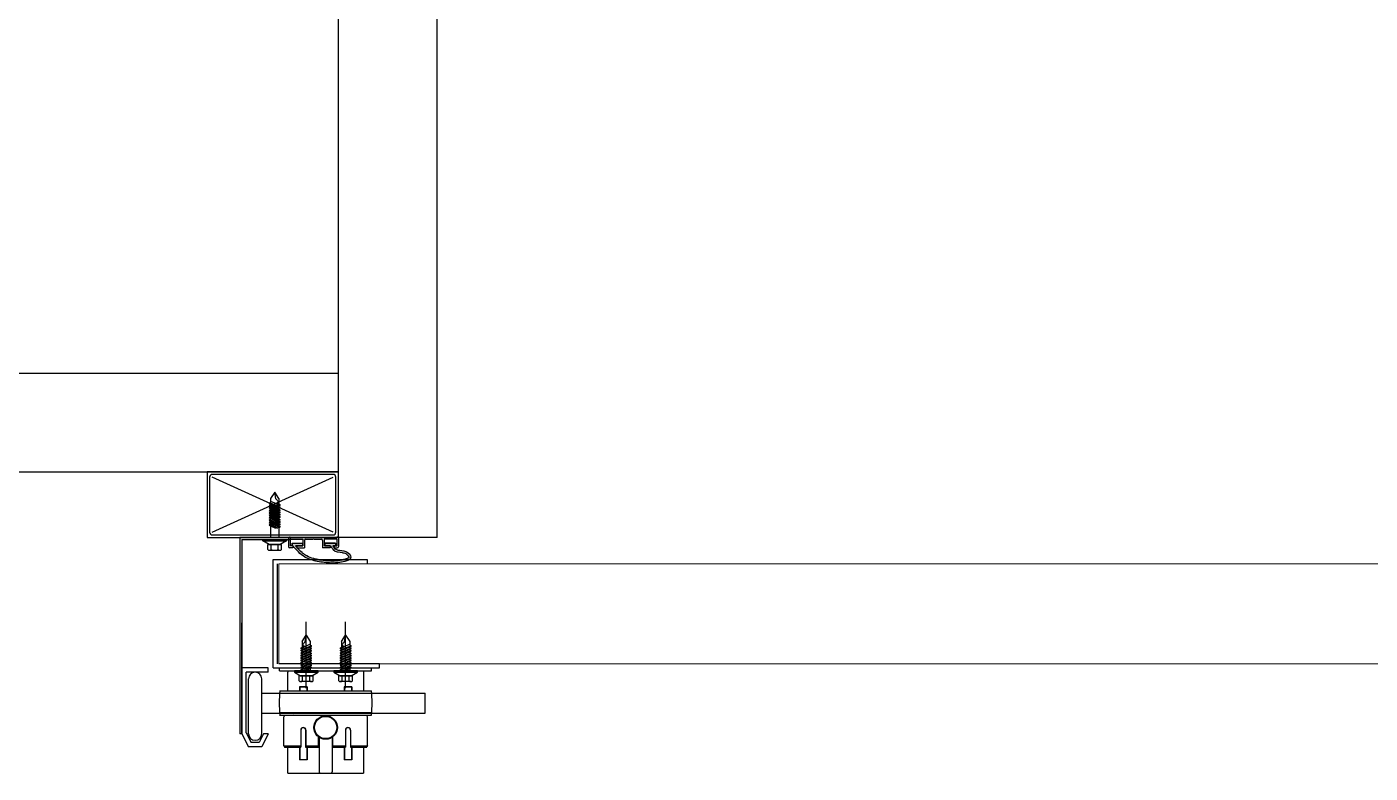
# Model space of a CAD drawing. Header units: millimetres. Extents: x -27104 to 125781, y -3376 to 46996.
# Drawn here: x 57072.99 to 57092.98, y 18517.12 to 18528.23 of the extents above; entities that cross this region are included whole.
import ezdxf

# ---------------------------------------------------------------- set-up
doc = ezdxf.new("R2010")
doc.units = ezdxf.units.MM
doc.header["$LTSCALE"] = 100
doc.header["$MEASUREMENT"] = 0
doc.layers.get('0').update_dxf_attribs({"linetype": 'CONTINUOUS'})
doc.layers.add('ELE9', color=9, linetype='CONTINUOUS')

# ---------------------------------------------------------------- blocks, each defined once
blk = doc.blocks.new('ggtyu')
at = {"layer": 'ELE9'}
h = blk.add_hatch(color=253, dxfattribs=at)
h.dxf.hatch_style = 1
edge = h.paths.add_edge_path()
edge.add_line((56888.123, 18684.306), (56888.084, 18684.306))
edge.add_spline(control_points=[(56888.084, 18684.306), (56888.09, 18684.295), (56888.096, 18684.285), (56888.103, 18684.276)], knot_values=[0, 0, 0, 0, 1.802776, 1.802776, 1.802776, 1.802776], degree=3, periodic=0)
edge.add_line((56888.103, 18684.276), (56888.109, 18684.272))
edge.add_line((56888.109, 18684.272), (56888.118, 18684.258))
edge.add_line((56888.118, 18684.258), (56888.135, 18684.251))
edge.add_line((56888.135, 18684.251), (56888.16, 18684.243))
edge.add_spline(control_points=[(56888.16, 18684.243), (56888.242, 18684.234), (56888.338, 18684.222), (56888.357, 18684.106), (56888.274, 18684.076), (56888.184, 18684.053), (56888.032, 18684.045), (56887.922, 18684.062), (56887.853, 18684.072)], knot_values=[0, 0, 0, 0, 10.510022, 12.30215, 15.888405, 21.408051, 27.790202, 38.523805, 38.523805, 38.523805, 38.523805], degree=3, periodic=0)
edge.add_spline(control_points=[(56887.853, 18684.072), (56887.853, 18684.072), (56887.79, 18684.085), (56887.642, 18684.131), (56887.544, 18684.243), (56887.489, 18684.306)], knot_values=[81.368069, 81.368069, 81.368069, 81.368069, 81.427954, 91.382666, 103.911951, 103.911951, 103.911951, 103.911951], degree=3, periodic=0)
edge.add_line((56887.489, 18684.306), (56887.477, 18684.306))
edge.add_line((56887.477, 18684.306), (56887.477, 18684.345))
edge.add_line((56887.477, 18684.345), (56887.634, 18684.345))
edge.add_line((56887.634, 18684.345), (56887.634, 18684.306))
edge.add_line((56887.634, 18684.306), (56887.528, 18684.306))
edge.add_spline(control_points=[(56887.528, 18684.306), (56887.535, 18684.298), (56887.541, 18684.291), (56887.548, 18684.284)], knot_values=[101.110526, 101.110526, 101.110526, 101.110526, 102.614786, 102.614786, 102.614786, 102.614786], degree=3, periodic=0)
edge.add_line((56887.548, 18684.284), (56887.548, 18684.276))
edge.add_line((56887.548, 18684.276), (56887.554, 18684.276))
edge.add_spline(control_points=[(56887.554, 18684.276), (56887.556, 18684.274), (56887.558, 18684.272), (56887.582, 18684.247), (56887.603, 18684.225), (56887.638, 18684.196), (56887.649, 18684.187), (56887.674, 18684.17), (56887.686, 18684.162), (56887.73, 18684.138), (56887.764, 18684.125), (56887.817, 18684.11), (56887.835, 18684.106), (56887.854, 18684.102), (56887.856, 18684.101), (56887.858, 18684.101)], knot_values=[81.408921, 81.408921, 81.408921, 81.408921, 81.846453, 81.846453, 86.724969, 86.724969, 89.164228, 89.164228, 91.603486, 91.603486, 97.394899, 97.394899, 100.290605, 100.290605, 100.605478, 100.605478, 100.605478, 100.605478], degree=3, periodic=0)
edge.add_spline(control_points=[(56887.858, 18684.101), (56887.874, 18684.098), (56887.889, 18684.095), (56887.928, 18684.089), (56887.95, 18684.087), (56887.985, 18684.084), (56887.997, 18684.083), (56888.01, 18684.082)], knot_values=[72.981686, 72.981686, 72.981686, 72.981686, 75.56252, 75.56252, 79.405214, 79.405214, 81.408921, 81.408921, 81.408921, 81.408921], degree=3, periodic=0)
edge.add_spline(control_points=[(56888.01, 18684.082), (56888.026, 18684.081), (56888.042, 18684.08), (56888.059, 18684.079), (56888.061, 18684.079), (56888.063, 18684.079)], knot_values=[24.457688, 24.457688, 24.457688, 24.457688, 26.980257, 26.980257, 27.239597, 27.239597, 27.239597, 27.239597], degree=3, periodic=0)
edge.add_spline(control_points=[(56888.063, 18684.079), (56888.08, 18684.079), (56888.097, 18684.079), (56888.135, 18684.081), (56888.155, 18684.083), (56888.193, 18684.088), (56888.211, 18684.092), (56888.24, 18684.099), (56888.25, 18684.101), (56888.265, 18684.106), (56888.27, 18684.107), (56888.281, 18684.111), (56888.286, 18684.112), (56888.297, 18684.116), (56888.302, 18684.118), (56888.31, 18684.122), (56888.314, 18684.124), (56888.319, 18684.127), (56888.32, 18684.129), (56888.321, 18684.13), (56888.322, 18684.13), (56888.322, 18684.131), (56888.322, 18684.131), (56888.322, 18684.132), (56888.322, 18684.134), (56888.322, 18684.139), (56888.321, 18684.141), (56888.319, 18684.146), (56888.318, 18684.149), (56888.315, 18684.154), (56888.313, 18684.157), (56888.306, 18684.163), (56888.302, 18684.166), (56888.295, 18684.183), (56888.283, 18684.186), (56888.268, 18684.195), (56888.255, 18684.201), (56888.235, 18684.203), (56888.224, 18684.206), (56888.149, 18684.215)], knot_values=[0, 0, 0, 0, 2.699013, 2.699013, 5.918469, 5.918469, 9.137924, 9.137924, 10.747652, 10.747652, 11.552515, 11.552515, 12.357379, 12.357379, 13.187027, 13.187027, 14.016674, 14.016674, 14.846322, 14.846322, 15.271824, 15.271824, 15.697327, 15.697327, 16.368626, 16.368626, 17.039926, 17.039926, 17.711225, 17.711225, 18.939482, 18.939482, 20.167739, 20.167739, 21.883718, 21.883718, 23.599698, 23.599698, 24.457688, 24.457688, 24.457688, 24.457688], degree=3, periodic=0)
edge.add_spline(control_points=[(56888.149, 18684.215), (56888.138, 18684.218), (56888.127, 18684.222), (56888.109, 18684.232), (56888.103, 18684.236), (56888.093, 18684.245), (56888.09, 18684.247), (56888.084, 18684.254), (56888.081, 18684.257), (56888.074, 18684.267), (56888.07, 18684.273), (56888.063, 18684.283), (56888.061, 18684.287), (56888.045, 18684.306)], knot_values=[0, 0, 0, 0, 1.654202, 1.654202, 2.776859, 2.776859, 3.338188, 3.338188, 3.899517, 3.899517, 4.888564, 4.888564, 5.545615, 5.545615, 5.545615, 5.545615], degree=3, periodic=0)
edge.add_line((56888.045, 18684.306), (56887.967, 18684.306))
edge.add_line((56887.967, 18684.306), (56887.967, 18684.345))
edge.add_line((56887.967, 18684.345), (56888.123, 18684.345))
edge.add_line((56888.123, 18684.345), (56888.123, 18684.306))
at = {"layer": 'ELE9', "color": 253}
for p, q in [((56888.168, 18684.429), (56888.168, 18693.722)), ((56889.635, 18684.429), (56889.635, 18693.722)), ((56869.583, 18686.874), (56888.168, 18686.874)), ((56869.583, 18685.407), (56888.168, 18685.407)), ((56888.168, 18685.407), (56886.212, 18685.407)), ((56886.212, 18685.407), (56886.212, 18684.429)), ((56888.168, 18684.429), (56888.168, 18685.407)), ((56886.251, 18685.329), (56886.251, 18684.507)), ((56888.09, 18685.368), (56886.29, 18685.368)), ((56886.29, 18684.507), (56888.09, 18685.329)), ((56888.09, 18684.507), (56886.29, 18685.329)), ((56888.129, 18684.507), (56888.129, 18685.329)), ((56887.219, 18685.103), (56887.158, 18685.009)), ((56887.158, 18685.009), (56887.158, 18684.941)), ((56887.281, 18685.009), (56887.219, 18685.103)), ((56887.234, 18685.005), (56887.219, 18685.103)), ((56887.281, 18684.957), (56887.234, 18685.005)), ((56887.281, 18685.009), (56887.281, 18684.926)), ((56887.138, 18684.941), (56887.158, 18684.957)), ((56887.158, 18684.949), (56887.138, 18684.941)), ((56887.138, 18684.941), (56887.3, 18684.874)), ((56887.138, 18684.941), (56887.3, 18684.874)), ((56887.158, 18684.941), (56887.138, 18684.941)), ((56887.138, 18684.941), (56887.158, 18684.925)), ((56887.138, 18684.905), (56887.158, 18684.921)), ((56887.158, 18684.913), (56887.138, 18684.905)), ((56887.138, 18684.905), (56887.3, 18684.838)), ((56887.138, 18684.905), (56887.3, 18684.838)), ((56887.158, 18684.905), (56887.138, 18684.905)), ((56887.138, 18684.905), (56887.158, 18684.889)), ((56887.138, 18684.869), (56887.158, 18684.885)), ((56887.158, 18684.877), (56887.138, 18684.869)), ((56887.138, 18684.869), (56887.3, 18684.802)), ((56887.138, 18684.869), (56887.3, 18684.802)), ((56887.158, 18684.869), (56887.138, 18684.869)), ((56887.138, 18684.869), (56887.158, 18684.853)), ((56887.138, 18684.833), (56887.158, 18684.849)), ((56887.158, 18684.841), (56887.138, 18684.833)), ((56887.138, 18684.833), (56887.3, 18684.766)), ((56887.138, 18684.833), (56887.3, 18684.766)), ((56887.158, 18684.833), (56887.138, 18684.833)), ((56887.138, 18684.833), (56887.158, 18684.818)), ((56887.138, 18684.797), (56887.158, 18684.813)), ((56887.158, 18684.805), (56887.138, 18684.797)), ((56887.138, 18684.797), (56887.3, 18684.731)), ((56887.138, 18684.797), (56887.3, 18684.731)), ((56887.158, 18684.797), (56887.138, 18684.797)), ((56887.138, 18684.797), (56887.158, 18684.782)), ((56887.158, 18684.969), (56887.242, 18684.934)), ((56887.281, 18684.89), (56887.158, 18684.941)), ((56887.158, 18684.925), (56887.158, 18684.905)), ((56887.158, 18684.925), (56887.281, 18684.874)), ((56887.281, 18684.854), (56887.158, 18684.905)), ((56887.158, 18684.889), (56887.158, 18684.869)), ((56887.158, 18684.889), (56887.281, 18684.838)), ((56887.281, 18684.818), (56887.158, 18684.869)), ((56887.158, 18684.853), (56887.158, 18684.833)), ((56887.158, 18684.853), (56887.281, 18684.802)), ((56887.281, 18684.782), (56887.158, 18684.833)), ((56887.158, 18684.818), (56887.158, 18684.797)), ((56887.158, 18684.818), (56887.281, 18684.766)), ((56887.281, 18684.746), (56887.158, 18684.797)), ((56887.242, 18684.934), (56887.281, 18684.957)), ((56887.242, 18684.934), (56887.3, 18684.91)), ((56887.242, 18684.934), (56887.3, 18684.91)), ((56887.261, 18684.934), (56887.242, 18684.934)), ((56887.242, 18684.934), (56887.261, 18684.918)), ((56887.281, 18684.926), (56887.261, 18684.934)), ((56887.261, 18684.918), (56887.281, 18684.91)), ((56887.3, 18684.91), (56887.281, 18684.926)), ((56887.281, 18684.91), (56887.281, 18684.89)), ((56887.281, 18684.91), (56887.3, 18684.91)), ((56887.281, 18684.902), (56887.3, 18684.91)), ((56887.3, 18684.91), (56887.281, 18684.894)), ((56887.3, 18684.874), (56887.281, 18684.89)), ((56887.281, 18684.874), (56887.281, 18684.854)), ((56887.281, 18684.866), (56887.3, 18684.874)), ((56887.3, 18684.874), (56887.281, 18684.858)), ((56887.281, 18684.874), (56887.3, 18684.874)), ((56887.3, 18684.838), (56887.281, 18684.854)), ((56887.281, 18684.838), (56887.281, 18684.818)), ((56887.281, 18684.83), (56887.3, 18684.838)), ((56887.3, 18684.838), (56887.281, 18684.822)), ((56887.281, 18684.838), (56887.3, 18684.838)), ((56887.3, 18684.802), (56887.281, 18684.818)), ((56887.281, 18684.802), (56887.281, 18684.782)), ((56887.281, 18684.802), (56887.3, 18684.802)), ((56887.281, 18684.794), (56887.3, 18684.802)), ((56887.3, 18684.802), (56887.281, 18684.787)), ((56887.138, 18684.762), (56887.158, 18684.777)), ((56887.158, 18684.769), (56887.138, 18684.762)), ((56887.138, 18684.762), (56887.3, 18684.695)), ((56887.138, 18684.762), (56887.3, 18684.695)), ((56887.158, 18684.762), (56887.138, 18684.762)), ((56887.138, 18684.762), (56887.158, 18684.746)), ((56887.138, 18684.726), (56887.158, 18684.741)), ((56887.158, 18684.734), (56887.138, 18684.726)), ((56887.138, 18684.726), (56887.3, 18684.659)), ((56887.138, 18684.726), (56887.3, 18684.659)), ((56887.158, 18684.726), (56887.138, 18684.726)), ((56887.138, 18684.726), (56887.158, 18684.71)), ((56887.138, 18684.69), (56887.158, 18684.706)), ((56887.158, 18684.698), (56887.138, 18684.69)), ((56887.138, 18684.69), (56887.3, 18684.623)), ((56887.138, 18684.69), (56887.3, 18684.623)), ((56887.158, 18684.69), (56887.138, 18684.69)), ((56887.138, 18684.69), (56887.158, 18684.674)), ((56887.138, 18684.654), (56887.158, 18684.67)), ((56887.158, 18684.662), (56887.138, 18684.654)), ((56887.138, 18684.654), (56887.3, 18684.587)), ((56887.138, 18684.654), (56887.3, 18684.587)), ((56887.158, 18684.654), (56887.138, 18684.654)), ((56887.138, 18684.654), (56887.158, 18684.638)), ((56887.138, 18684.618), (56887.158, 18684.634)), ((56887.158, 18684.626), (56887.138, 18684.618)), ((56887.138, 18684.618), (56887.254, 18684.571)), ((56887.158, 18684.618), (56887.138, 18684.618)), ((56887.138, 18684.618), (56887.158, 18684.602)), ((56887.158, 18684.782), (56887.158, 18684.762)), ((56887.158, 18684.782), (56887.281, 18684.731)), ((56887.281, 18684.71), (56887.158, 18684.762)), ((56887.158, 18684.746), (56887.158, 18684.726)), ((56887.158, 18684.746), (56887.281, 18684.695)), ((56887.281, 18684.675), (56887.158, 18684.726)), ((56887.158, 18684.71), (56887.158, 18684.69)), ((56887.158, 18684.71), (56887.281, 18684.659)), ((56887.281, 18684.639), (56887.158, 18684.69)), ((56887.158, 18684.674), (56887.158, 18684.654)), ((56887.158, 18684.674), (56887.281, 18684.623)), ((56887.281, 18684.603), (56887.158, 18684.654)), ((56887.158, 18684.638), (56887.158, 18684.618)), ((56887.158, 18684.638), (56887.281, 18684.587)), ((56887.271, 18684.571), (56887.158, 18684.618)), ((56887.158, 18684.602), (56887.158, 18684.429)), ((56887.158, 18684.602), (56887.233, 18684.571)), ((56887.3, 18684.766), (56887.281, 18684.782)), ((56887.281, 18684.766), (56887.281, 18684.746)), ((56887.281, 18684.759), (56887.3, 18684.766)), ((56887.3, 18684.766), (56887.281, 18684.751)), ((56887.281, 18684.766), (56887.3, 18684.766)), ((56887.3, 18684.731), (56887.281, 18684.746)), ((56887.281, 18684.731), (56887.281, 18684.71)), ((56887.281, 18684.723), (56887.3, 18684.731)), ((56887.3, 18684.731), (56887.281, 18684.715)), ((56887.281, 18684.731), (56887.3, 18684.731)), ((56887.3, 18684.695), (56887.281, 18684.71)), ((56887.281, 18684.695), (56887.281, 18684.675)), ((56887.281, 18684.687), (56887.3, 18684.695)), ((56887.3, 18684.695), (56887.281, 18684.679)), ((56887.281, 18684.695), (56887.3, 18684.695)), ((56887.3, 18684.659), (56887.281, 18684.675)), ((56887.281, 18684.659), (56887.281, 18684.639)), ((56887.281, 18684.651), (56887.3, 18684.659)), ((56887.3, 18684.659), (56887.281, 18684.643)), ((56887.281, 18684.659), (56887.3, 18684.659)), ((56887.3, 18684.623), (56887.281, 18684.639)), ((56887.281, 18684.623), (56887.281, 18684.603)), ((56887.281, 18684.615), (56887.3, 18684.623)), ((56887.3, 18684.623), (56887.281, 18684.607)), ((56887.281, 18684.623), (56887.3, 18684.623)), ((56887.3, 18684.587), (56887.281, 18684.603)), ((56886.212, 18684.429), (56888.168, 18684.429)), ((56886.29, 18684.468), (56888.09, 18684.468)), ((56887.639, 18684.429), (56886.701, 18684.429)), ((56886.701, 18684.429), (56886.701, 18681.51)), ((56886.732, 18684.398), (56886.732, 18681.51)), ((56886.732, 18684.398), (56887.454, 18684.398)), ((56887.043, 18684.382), (56887.043, 18684.398)), ((56887.043, 18684.398), (56887.395, 18684.398)), ((56887.281, 18684.587), (56887.281, 18684.429)), ((56887.281, 18684.579), (56887.3, 18684.587)), ((56887.3, 18684.587), (56887.281, 18684.571)), ((56887.281, 18684.587), (56887.3, 18684.587)), ((56887.395, 18684.398), (56887.395, 18684.382)), ((56887.425, 18684.429), (56887.425, 18684.296)), ((56887.425, 18684.429), (56887.433, 18684.429)), ((56887.45, 18684.403), (56887.45, 18684.306)), ((56887.45, 18684.403), (56887.638, 18684.403)), ((56887.454, 18684.398), (56887.454, 18684.429)), ((56888.138, 18684.429), (56887.455, 18684.429)), ((56887.638, 18684.403), (56887.638, 18684.306)), ((56887.683, 18684.403), (56887.787, 18684.403)), ((56887.787, 18684.403), (56887.796, 18684.409)), ((56887.796, 18684.409), (56887.806, 18684.403)), ((56887.806, 18684.403), (56887.91, 18684.403)), ((56887.955, 18684.403), (56887.955, 18684.306)), ((56888.143, 18684.403), (56887.955, 18684.403)), ((56888.143, 18684.403), (56888.143, 18684.306)), ((56888.168, 18684.429), (56888.159, 18684.429)), ((56889.635, 18684.429), (56888.168, 18684.429)), ((56888.168, 18684.429), (56888.168, 18684.296)), ((56887.395, 18684.382), (56887.043, 18684.382)), ((56887.135, 18684.323), (56887.043, 18684.382)), ((56887.043, 18684.382), (56887.395, 18684.382)), ((56887.117, 18684.323), (56887.322, 18684.323)), ((56887.117, 18684.251), (56887.117, 18684.323)), ((56887.303, 18684.323), (56887.135, 18684.323)), ((56887.14, 18684.241), (56887.299, 18684.241)), ((56887.166, 18684.251), (56887.166, 18684.323)), ((56887.272, 18684.251), (56887.272, 18684.323)), ((56887.395, 18684.382), (56887.303, 18684.323)), ((56887.322, 18684.251), (56887.322, 18684.323)), ((56887.489, 18684.276), (56887.444, 18684.276)), ((56887.489, 18684.306), (56887.45, 18684.306)), ((56887.477, 18684.345), (56887.634, 18684.345)), ((56887.477, 18684.345), (56887.477, 18684.306)), ((56887.477, 18684.306), (56887.477, 18684.345)), ((56887.477, 18684.345), (56887.634, 18684.345)), ((56887.477, 18684.306), (56887.477, 18684.345)), ((56887.477, 18684.345), (56887.634, 18684.345)), ((56887.489, 18684.306), (56887.477, 18684.306)), ((56887.489, 18684.306), (56887.477, 18684.306)), ((56887.489, 18684.306), (56887.477, 18684.306)), ((56887.489, 18684.306), (56887.489, 18684.276)), ((56887.634, 18684.306), (56887.528, 18684.306)), ((56887.634, 18684.306), (56887.528, 18684.306)), ((56887.634, 18684.306), (56887.528, 18684.306)), ((56887.548, 18684.306), (56887.638, 18684.306)), ((56887.548, 18684.306), (56887.548, 18684.276)), ((56887.548, 18684.284), (56887.548, 18684.276)), ((56887.548, 18684.284), (56887.548, 18684.276)), ((56887.548, 18684.276), (56887.663, 18684.276)), ((56887.548, 18684.276), (56887.554, 18684.276)), ((56887.548, 18684.276), (56887.554, 18684.276)), ((56887.634, 18684.345), (56887.634, 18684.306)), ((56887.634, 18684.345), (56887.634, 18684.306)), ((56887.634, 18684.345), (56887.634, 18684.306)), ((56887.663, 18684.384), (56887.663, 18684.276)), ((56887.929, 18684.384), (56887.929, 18684.276)), ((56888.045, 18684.276), (56887.929, 18684.276)), ((56888.045, 18684.306), (56887.955, 18684.306)), ((56888.123, 18684.345), (56887.967, 18684.345)), ((56887.967, 18684.345), (56887.967, 18684.306)), ((56887.967, 18684.345), (56888.123, 18684.345)), ((56887.967, 18684.306), (56887.967, 18684.345)), ((56887.967, 18684.345), (56888.123, 18684.345)), ((56887.967, 18684.306), (56887.967, 18684.345)), ((56887.967, 18684.306), (56888.045, 18684.306)), ((56888.045, 18684.306), (56887.967, 18684.306)), ((56888.045, 18684.306), (56887.967, 18684.306)), ((56888.045, 18684.306), (56888.045, 18684.276)), ((56888.084, 18684.306), (56888.123, 18684.306)), ((56888.123, 18684.306), (56888.084, 18684.306)), ((56888.123, 18684.306), (56888.084, 18684.306)), ((56888.103, 18684.306), (56888.143, 18684.306)), ((56888.103, 18684.306), (56888.103, 18684.276)), ((56888.103, 18684.276), (56888.148, 18684.276)), ((56888.109, 18684.272), (56888.103, 18684.276)), ((56888.118, 18684.258), (56888.109, 18684.272)), ((56888.135, 18684.251), (56888.118, 18684.258)), ((56888.123, 18684.345), (56888.123, 18684.306)), ((56888.123, 18684.345), (56888.123, 18684.306)), ((56888.123, 18684.345), (56888.123, 18684.306)), ((56888.16, 18684.243), (56888.135, 18684.251)), ((56887.198, 18682.488), (56887.198, 18684.1)), ((56887.198, 18684.1), (56888.594, 18684.1)), ((56887.26, 18682.551), (56887.26, 18684.038)), ((56888.594, 18684.1), (56888.594, 18684.038)), ((56886.732, 18681.51), (56886.732, 18683.158)), ((56887.688, 18682.189), (56887.688, 18683.174)), ((56888.275, 18682.189), (56888.275, 18683.174)), ((56887.769, 18682.813), (56887.607, 18682.746)), ((56887.769, 18682.813), (56887.607, 18682.746)), ((56887.666, 18682.806), (56887.607, 18682.782)), ((56887.666, 18682.806), (56887.607, 18682.782)), ((56887.607, 18682.782), (56887.626, 18682.798)), ((56887.626, 18682.881), (56887.688, 18682.975)), ((56887.626, 18682.881), (56887.626, 18682.798)), ((56887.626, 18682.828), (56887.674, 18682.877)), ((56887.666, 18682.805), (56887.626, 18682.828)), ((56887.626, 18682.762), (56887.749, 18682.813)), ((56887.626, 18682.798), (56887.646, 18682.806)), ((56887.749, 18682.797), (56887.626, 18682.746)), ((56887.646, 18682.806), (56887.666, 18682.806)), ((56887.666, 18682.806), (56887.646, 18682.79)), ((56887.749, 18682.841), (56887.666, 18682.805)), ((56887.674, 18682.877), (56887.688, 18682.975)), ((56887.688, 18682.975), (56887.749, 18682.881)), ((56887.749, 18682.881), (56887.749, 18682.813)), ((56887.769, 18682.813), (56887.749, 18682.829)), ((56887.749, 18682.821), (56887.769, 18682.813)), ((56887.749, 18682.813), (56887.769, 18682.813)), ((56887.769, 18682.813), (56887.749, 18682.797)), ((56887.749, 18682.797), (56887.749, 18682.777)), ((56888.356, 18682.813), (56888.194, 18682.746)), ((56888.356, 18682.813), (56888.194, 18682.746)), ((56888.252, 18682.806), (56888.194, 18682.782)), ((56888.252, 18682.806), (56888.194, 18682.782)), ((56888.194, 18682.782), (56888.213, 18682.798)), ((56888.213, 18682.881), (56888.275, 18682.975)), ((56888.213, 18682.881), (56888.213, 18682.798)), ((56888.213, 18682.828), (56888.26, 18682.877)), ((56888.253, 18682.805), (56888.213, 18682.828)), ((56888.213, 18682.762), (56888.336, 18682.813)), ((56888.213, 18682.798), (56888.233, 18682.806)), ((56888.336, 18682.797), (56888.213, 18682.746)), ((56888.233, 18682.806), (56888.252, 18682.806)), ((56888.252, 18682.806), (56888.233, 18682.79)), ((56888.336, 18682.841), (56888.253, 18682.805)), ((56888.26, 18682.877), (56888.275, 18682.975)), ((56888.275, 18682.975), (56888.336, 18682.881)), ((56888.336, 18682.881), (56888.336, 18682.813)), ((56888.356, 18682.813), (56888.336, 18682.829)), ((56888.336, 18682.821), (56888.356, 18682.813)), ((56888.336, 18682.813), (56888.356, 18682.813)), ((56888.356, 18682.813), (56888.336, 18682.797)), ((56888.336, 18682.797), (56888.336, 18682.777)), ((56887.626, 18682.774), (56887.607, 18682.782)), ((56887.607, 18682.782), (56887.626, 18682.766)), ((56887.626, 18682.782), (56887.607, 18682.782)), ((56887.769, 18682.777), (56887.607, 18682.71)), ((56887.769, 18682.777), (56887.607, 18682.71)), ((56887.607, 18682.746), (56887.626, 18682.762)), ((56887.626, 18682.738), (56887.607, 18682.746)), ((56887.607, 18682.746), (56887.626, 18682.73)), ((56887.626, 18682.746), (56887.607, 18682.746)), ((56887.769, 18682.741), (56887.607, 18682.674)), ((56887.769, 18682.741), (56887.607, 18682.674)), ((56887.607, 18682.71), (56887.626, 18682.726)), ((56887.626, 18682.702), (56887.607, 18682.71)), ((56887.607, 18682.71), (56887.626, 18682.694)), ((56887.626, 18682.71), (56887.607, 18682.71)), ((56887.769, 18682.705), (56887.607, 18682.638)), ((56887.769, 18682.705), (56887.607, 18682.638)), ((56887.607, 18682.674), (56887.626, 18682.69)), ((56887.626, 18682.666), (56887.607, 18682.674)), ((56887.607, 18682.674), (56887.626, 18682.658)), ((56887.626, 18682.674), (56887.607, 18682.674)), ((56887.769, 18682.669), (56887.607, 18682.602)), ((56887.769, 18682.669), (56887.607, 18682.602)), ((56887.607, 18682.638), (56887.626, 18682.654)), ((56887.626, 18682.63), (56887.607, 18682.638)), ((56887.607, 18682.638), (56887.626, 18682.623)), ((56887.626, 18682.638), (56887.607, 18682.638)), ((56887.769, 18682.633), (56887.607, 18682.567)), ((56887.769, 18682.633), (56887.607, 18682.567)), ((56887.607, 18682.602), (56887.626, 18682.618)), ((56887.626, 18682.595), (56887.607, 18682.602)), ((56887.607, 18682.602), (56887.626, 18682.587)), ((56887.626, 18682.602), (56887.607, 18682.602)), ((56887.769, 18682.598), (56887.607, 18682.531)), ((56887.769, 18682.598), (56887.607, 18682.531)), ((56887.646, 18682.79), (56887.626, 18682.782)), ((56887.626, 18682.782), (56887.626, 18682.762)), ((56887.626, 18682.726), (56887.749, 18682.777)), ((56887.749, 18682.761), (56887.626, 18682.71)), ((56887.626, 18682.746), (56887.626, 18682.726)), ((56887.626, 18682.69), (56887.749, 18682.741)), ((56887.749, 18682.725), (56887.626, 18682.674)), ((56887.626, 18682.71), (56887.626, 18682.69)), ((56887.626, 18682.654), (56887.749, 18682.705)), ((56887.749, 18682.689), (56887.626, 18682.638)), ((56887.626, 18682.674), (56887.626, 18682.654)), ((56887.626, 18682.618), (56887.749, 18682.669)), ((56887.749, 18682.654), (56887.626, 18682.602)), ((56887.626, 18682.638), (56887.626, 18682.618)), ((56887.626, 18682.582), (56887.749, 18682.633)), ((56887.749, 18682.618), (56887.626, 18682.567)), ((56887.626, 18682.602), (56887.626, 18682.582)), ((56887.626, 18682.546), (56887.749, 18682.598)), ((56887.769, 18682.777), (56887.749, 18682.793)), ((56887.749, 18682.785), (56887.769, 18682.777)), ((56887.749, 18682.777), (56887.769, 18682.777)), ((56887.769, 18682.777), (56887.749, 18682.761)), ((56887.749, 18682.761), (56887.749, 18682.741)), ((56887.769, 18682.741), (56887.749, 18682.757)), ((56887.749, 18682.749), (56887.769, 18682.741)), ((56887.749, 18682.741), (56887.769, 18682.741)), ((56887.769, 18682.741), (56887.749, 18682.725)), ((56887.749, 18682.725), (56887.749, 18682.705)), ((56887.769, 18682.705), (56887.749, 18682.721)), ((56887.749, 18682.713), (56887.769, 18682.705)), ((56887.749, 18682.705), (56887.769, 18682.705)), ((56887.769, 18682.705), (56887.749, 18682.689)), ((56887.749, 18682.689), (56887.749, 18682.669)), ((56887.769, 18682.669), (56887.749, 18682.685)), ((56887.749, 18682.677), (56887.769, 18682.669)), ((56887.749, 18682.669), (56887.769, 18682.669)), ((56887.769, 18682.669), (56887.749, 18682.654)), ((56887.749, 18682.654), (56887.749, 18682.633)), ((56887.769, 18682.633), (56887.749, 18682.649)), ((56887.749, 18682.641), (56887.769, 18682.633)), ((56887.749, 18682.633), (56887.769, 18682.633)), ((56887.769, 18682.633), (56887.749, 18682.618)), ((56887.749, 18682.618), (56887.749, 18682.598)), ((56887.769, 18682.598), (56887.749, 18682.613)), ((56887.749, 18682.605), (56887.769, 18682.598)), ((56887.749, 18682.598), (56887.769, 18682.598)), ((56887.769, 18682.598), (56887.749, 18682.582)), ((56888.213, 18682.774), (56888.194, 18682.782)), ((56888.194, 18682.782), (56888.213, 18682.766)), ((56888.213, 18682.782), (56888.194, 18682.782)), ((56888.356, 18682.777), (56888.194, 18682.71)), ((56888.356, 18682.777), (56888.194, 18682.71)), ((56888.194, 18682.746), (56888.213, 18682.762)), ((56888.213, 18682.738), (56888.194, 18682.746)), ((56888.194, 18682.746), (56888.213, 18682.73)), ((56888.213, 18682.746), (56888.194, 18682.746)), ((56888.356, 18682.741), (56888.194, 18682.674)), ((56888.356, 18682.741), (56888.194, 18682.674)), ((56888.194, 18682.71), (56888.213, 18682.726)), ((56888.213, 18682.702), (56888.194, 18682.71)), ((56888.194, 18682.71), (56888.213, 18682.694)), ((56888.213, 18682.71), (56888.194, 18682.71)), ((56888.356, 18682.705), (56888.194, 18682.638)), ((56888.356, 18682.705), (56888.194, 18682.638)), ((56888.194, 18682.674), (56888.213, 18682.69)), ((56888.213, 18682.666), (56888.194, 18682.674)), ((56888.194, 18682.674), (56888.213, 18682.658)), ((56888.213, 18682.674), (56888.194, 18682.674)), ((56888.356, 18682.669), (56888.194, 18682.602)), ((56888.356, 18682.669), (56888.194, 18682.602)), ((56888.194, 18682.638), (56888.213, 18682.654)), ((56888.213, 18682.63), (56888.194, 18682.638)), ((56888.194, 18682.638), (56888.213, 18682.623)), ((56888.213, 18682.638), (56888.194, 18682.638)), ((56888.356, 18682.633), (56888.194, 18682.567)), ((56888.356, 18682.633), (56888.194, 18682.567)), ((56888.194, 18682.602), (56888.213, 18682.618)), ((56888.213, 18682.595), (56888.194, 18682.602)), ((56888.194, 18682.602), (56888.213, 18682.587)), ((56888.213, 18682.602), (56888.194, 18682.602)), ((56888.356, 18682.598), (56888.194, 18682.531)), ((56888.356, 18682.598), (56888.194, 18682.531)), ((56888.233, 18682.79), (56888.213, 18682.782)), ((56888.213, 18682.782), (56888.213, 18682.762)), ((56888.213, 18682.726), (56888.336, 18682.777)), ((56888.336, 18682.761), (56888.213, 18682.71)), ((56888.213, 18682.746), (56888.213, 18682.726)), ((56888.213, 18682.69), (56888.336, 18682.741)), ((56888.336, 18682.725), (56888.213, 18682.674)), ((56888.213, 18682.71), (56888.213, 18682.69)), ((56888.213, 18682.654), (56888.336, 18682.705)), ((56888.336, 18682.689), (56888.213, 18682.638)), ((56888.213, 18682.674), (56888.213, 18682.654)), ((56888.213, 18682.618), (56888.336, 18682.669)), ((56888.336, 18682.654), (56888.213, 18682.602)), ((56888.213, 18682.638), (56888.213, 18682.618)), ((56888.213, 18682.582), (56888.336, 18682.633)), ((56888.336, 18682.618), (56888.213, 18682.567)), ((56888.213, 18682.602), (56888.213, 18682.582)), ((56888.213, 18682.546), (56888.336, 18682.598)), ((56888.356, 18682.777), (56888.336, 18682.793)), ((56888.336, 18682.785), (56888.356, 18682.777)), ((56888.336, 18682.777), (56888.356, 18682.777)), ((56888.356, 18682.777), (56888.336, 18682.761)), ((56888.336, 18682.761), (56888.336, 18682.741)), ((56888.356, 18682.741), (56888.336, 18682.757)), ((56888.336, 18682.749), (56888.356, 18682.741)), ((56888.336, 18682.741), (56888.356, 18682.741)), ((56888.356, 18682.741), (56888.336, 18682.725)), ((56888.336, 18682.725), (56888.336, 18682.705)), ((56888.356, 18682.705), (56888.336, 18682.721)), ((56888.336, 18682.713), (56888.356, 18682.705)), ((56888.336, 18682.705), (56888.356, 18682.705)), ((56888.356, 18682.705), (56888.336, 18682.689)), ((56888.336, 18682.689), (56888.336, 18682.669)), ((56888.356, 18682.669), (56888.336, 18682.685)), ((56888.336, 18682.677), (56888.356, 18682.669)), ((56888.336, 18682.669), (56888.356, 18682.669)), ((56888.356, 18682.669), (56888.336, 18682.654)), ((56888.336, 18682.654), (56888.336, 18682.633)), ((56888.356, 18682.633), (56888.336, 18682.649)), ((56888.336, 18682.641), (56888.356, 18682.633)), ((56888.336, 18682.633), (56888.356, 18682.633)), ((56888.356, 18682.633), (56888.336, 18682.618)), ((56888.336, 18682.618), (56888.336, 18682.598)), ((56888.356, 18682.598), (56888.336, 18682.613)), ((56888.336, 18682.605), (56888.356, 18682.598)), ((56888.336, 18682.598), (56888.356, 18682.598)), ((56888.356, 18682.598), (56888.336, 18682.582)), ((56887.123, 18682.488), (56886.732, 18682.488)), ((56887.123, 18682.425), (56886.795, 18682.425)), ((56886.795, 18681.525), (56886.795, 18682.425)), ((56887.123, 18682.425), (56887.123, 18682.488)), ((56887.198, 18682.488), (56888.779, 18682.488)), ((56888.779, 18682.551), (56887.28, 18682.551)), ((56887.293, 18682.488), (56888.662, 18682.488)), ((56887.293, 18682.443), (56887.293, 18682.488)), ((56887.293, 18682.443), (56888.662, 18682.443)), ((56887.415, 18682.443), (56887.415, 18682.424)), ((56887.415, 18682.15), (56887.415, 18682.424)), ((56887.864, 18682.443), (56887.512, 18682.443)), ((56887.512, 18682.443), (56887.512, 18682.427)), ((56887.864, 18682.427), (56887.512, 18682.427)), ((56887.512, 18682.427), (56887.604, 18682.369)), ((56887.512, 18682.427), (56887.864, 18682.427)), ((56887.607, 18682.567), (56887.626, 18682.582)), ((56887.626, 18682.559), (56887.607, 18682.567)), ((56887.607, 18682.567), (56887.626, 18682.551)), ((56887.626, 18682.567), (56887.607, 18682.567)), ((56887.769, 18682.562), (56887.607, 18682.495)), ((56887.769, 18682.562), (56887.607, 18682.495)), ((56887.607, 18682.531), (56887.626, 18682.546)), ((56887.626, 18682.523), (56887.607, 18682.531)), ((56887.607, 18682.531), (56887.626, 18682.515)), ((56887.626, 18682.531), (56887.607, 18682.531)), ((56887.769, 18682.526), (56887.607, 18682.459)), ((56887.769, 18682.526), (56887.607, 18682.459)), ((56887.607, 18682.495), (56887.626, 18682.511)), ((56887.626, 18682.487), (56887.607, 18682.495)), ((56887.607, 18682.495), (56887.626, 18682.479)), ((56887.626, 18682.495), (56887.607, 18682.495)), ((56887.607, 18682.459), (56887.626, 18682.475)), ((56887.626, 18682.451), (56887.607, 18682.459)), ((56887.607, 18682.459), (56887.626, 18682.443)), ((56887.626, 18682.459), (56887.607, 18682.459)), ((56887.749, 18682.582), (56887.626, 18682.531)), ((56887.626, 18682.567), (56887.626, 18682.546)), ((56887.626, 18682.511), (56887.749, 18682.562)), ((56887.749, 18682.546), (56887.626, 18682.495)), ((56887.626, 18682.531), (56887.626, 18682.511)), ((56887.626, 18682.475), (56887.749, 18682.526)), ((56887.749, 18682.51), (56887.626, 18682.459)), ((56887.626, 18682.495), (56887.626, 18682.475)), ((56887.626, 18682.459), (56887.626, 18682.443)), ((56887.636, 18682.443), (56887.749, 18682.49)), ((56887.769, 18682.49), (56887.654, 18682.443)), ((56887.749, 18682.474), (56887.674, 18682.443)), ((56887.749, 18682.582), (56887.749, 18682.562)), ((56887.769, 18682.562), (56887.749, 18682.577)), ((56887.749, 18682.57), (56887.769, 18682.562)), ((56887.749, 18682.562), (56887.769, 18682.562)), ((56887.769, 18682.562), (56887.749, 18682.546)), ((56887.749, 18682.546), (56887.749, 18682.526)), ((56887.769, 18682.526), (56887.749, 18682.542)), ((56887.749, 18682.534), (56887.769, 18682.526)), ((56887.749, 18682.526), (56887.769, 18682.526)), ((56887.769, 18682.526), (56887.749, 18682.51)), ((56887.749, 18682.51), (56887.749, 18682.49)), ((56887.769, 18682.49), (56887.749, 18682.506)), ((56887.749, 18682.498), (56887.769, 18682.49)), ((56887.749, 18682.49), (56887.769, 18682.49)), ((56887.769, 18682.49), (56887.749, 18682.474)), ((56887.749, 18682.474), (56887.749, 18682.443)), ((56887.772, 18682.369), (56887.864, 18682.427)), ((56887.864, 18682.427), (56887.864, 18682.443)), ((56888.451, 18682.443), (56888.099, 18682.443)), ((56888.099, 18682.443), (56888.099, 18682.427)), ((56888.451, 18682.427), (56888.099, 18682.427)), ((56888.099, 18682.427), (56888.191, 18682.369)), ((56888.099, 18682.427), (56888.451, 18682.427)), ((56888.194, 18682.567), (56888.213, 18682.582)), ((56888.213, 18682.559), (56888.194, 18682.567)), ((56888.194, 18682.567), (56888.213, 18682.551)), ((56888.213, 18682.567), (56888.194, 18682.567)), ((56888.356, 18682.562), (56888.194, 18682.495)), ((56888.356, 18682.562), (56888.194, 18682.495)), ((56888.194, 18682.531), (56888.213, 18682.546)), ((56888.213, 18682.523), (56888.194, 18682.531)), ((56888.194, 18682.531), (56888.213, 18682.515)), ((56888.213, 18682.531), (56888.194, 18682.531)), ((56888.356, 18682.526), (56888.194, 18682.459)), ((56888.356, 18682.526), (56888.194, 18682.459)), ((56888.194, 18682.495), (56888.213, 18682.511)), ((56888.213, 18682.487), (56888.194, 18682.495)), ((56888.194, 18682.495), (56888.213, 18682.479)), ((56888.213, 18682.495), (56888.194, 18682.495)), ((56888.194, 18682.459), (56888.213, 18682.475)), ((56888.213, 18682.451), (56888.194, 18682.459)), ((56888.194, 18682.459), (56888.213, 18682.443)), ((56888.213, 18682.459), (56888.194, 18682.459)), ((56888.336, 18682.582), (56888.213, 18682.531)), ((56888.213, 18682.567), (56888.213, 18682.546)), ((56888.213, 18682.511), (56888.336, 18682.562)), ((56888.336, 18682.546), (56888.213, 18682.495)), ((56888.213, 18682.531), (56888.213, 18682.511)), ((56888.213, 18682.475), (56888.336, 18682.526)), ((56888.336, 18682.51), (56888.213, 18682.459)), ((56888.213, 18682.495), (56888.213, 18682.475)), ((56888.213, 18682.459), (56888.213, 18682.443)), ((56888.223, 18682.443), (56888.336, 18682.49)), ((56888.356, 18682.49), (56888.24, 18682.443)), ((56888.336, 18682.474), (56888.261, 18682.443)), ((56888.336, 18682.582), (56888.336, 18682.562)), ((56888.356, 18682.562), (56888.336, 18682.577)), ((56888.336, 18682.57), (56888.356, 18682.562)), ((56888.336, 18682.562), (56888.356, 18682.562)), ((56888.356, 18682.562), (56888.336, 18682.546)), ((56888.336, 18682.546), (56888.336, 18682.526)), ((56888.356, 18682.526), (56888.336, 18682.542)), ((56888.336, 18682.534), (56888.356, 18682.526)), ((56888.336, 18682.526), (56888.356, 18682.526)), ((56888.356, 18682.526), (56888.336, 18682.51)), ((56888.336, 18682.51), (56888.336, 18682.49)), ((56888.356, 18682.49), (56888.336, 18682.506)), ((56888.336, 18682.498), (56888.356, 18682.49)), ((56888.336, 18682.49), (56888.356, 18682.49)), ((56888.356, 18682.49), (56888.336, 18682.474)), ((56888.336, 18682.474), (56888.336, 18682.443)), ((56888.359, 18682.369), (56888.451, 18682.427)), ((56888.451, 18682.427), (56888.451, 18682.443)), ((56888.54, 18682.443), (56888.54, 18682.15)), ((56888.54, 18682.443), (56888.54, 18682.424)), ((56888.662, 18682.443), (56888.662, 18682.488)), ((56888.779, 18682.488), (56888.779, 18682.551)), ((56886.83, 18681.51), (56886.83, 18682.326)), ((56887.026, 18681.51), (56887.026, 18682.326)), ((56887.585, 18682.296), (56887.585, 18682.369)), ((56887.791, 18682.369), (56887.585, 18682.369)), ((56887.704, 18682.208), (56887.586, 18682.208)), ((56887.586, 18682.208), (56887.586, 18682.15)), ((56887.699, 18682.203), (56887.591, 18682.203)), ((56887.591, 18682.203), (56887.591, 18682.15)), ((56887.604, 18682.369), (56887.772, 18682.369)), ((56887.767, 18682.287), (56887.608, 18682.287)), ((56887.635, 18682.296), (56887.635, 18682.369)), ((56887.699, 18682.203), (56887.699, 18682.15)), ((56887.704, 18682.208), (56887.704, 18682.15)), ((56887.741, 18682.296), (56887.741, 18682.369)), ((56887.791, 18682.296), (56887.791, 18682.369)), ((56888.172, 18682.296), (56888.172, 18682.369)), ((56888.377, 18682.369), (56888.172, 18682.369)), ((56888.191, 18682.369), (56888.359, 18682.369)), ((56888.354, 18682.287), (56888.195, 18682.287)), ((56888.222, 18682.296), (56888.222, 18682.369)), ((56888.369, 18682.208), (56888.251, 18682.208)), ((56888.251, 18682.208), (56888.251, 18682.15)), ((56888.364, 18682.203), (56888.256, 18682.203)), ((56888.256, 18682.203), (56888.256, 18682.15)), ((56888.328, 18682.296), (56888.328, 18682.369)), ((56888.364, 18682.203), (56888.364, 18682.15)), ((56888.369, 18682.208), (56888.369, 18682.15)), ((56888.377, 18682.296), (56888.377, 18682.369)), ((56887.026, 18682.111), (56887.217, 18682.111)), ((56887.052, 18682.111), (56887.3, 18682.111)), ((56887.293, 18682.15), (56888.662, 18682.15)), ((56887.293, 18682.111), (56888.662, 18682.111)), ((56887.3, 18682.111), (56888.662, 18682.111)), ((56888.662, 18682.111), (56889.458, 18682.111)), ((56889.458, 18681.817), (56889.458, 18682.111)), ((56887.026, 18681.817), (56887.217, 18681.817)), ((56887.052, 18681.817), (56887.3, 18681.817)), ((56887.293, 18681.827), (56888.662, 18681.827)), ((56887.3, 18681.817), (56888.662, 18681.817)), ((56888.662, 18681.817), (56889.458, 18681.817)), ((56887.293, 18681.788), (56888.662, 18681.788)), ((56887.356, 18681.328), (56887.356, 18681.76)), ((56887.501, 18681.788), (56887.371, 18681.779)), ((56887.415, 18681.785), (56887.415, 18681.788)), ((56888.453, 18681.788), (56888.584, 18681.779)), ((56888.54, 18681.785), (56888.54, 18681.788)), ((56888.599, 18681.328), (56888.599, 18681.76)), ((56886.732, 18681.51), (56886.701, 18681.51)), ((56886.732, 18681.51), (56886.83, 18681.314)), ((56886.795, 18681.525), (56886.869, 18681.377)), ((56887.053, 18681.51), (56886.987, 18681.377)), ((56887.123, 18681.51), (56887.026, 18681.314)), ((56887.123, 18681.51), (56887.053, 18681.51)), ((56887.606, 18681.563), (56887.606, 18681.308)), ((56887.61, 18681.563), (56887.61, 18681.308)), ((56887.68, 18681.563), (56887.68, 18681.308)), ((56887.684, 18681.563), (56887.684, 18681.308)), ((56887.87, 18681.308), (56887.87, 18681.462)), ((56887.88, 18681.455), (56887.88, 18680.943)), ((56888.075, 18681.455), (56888.075, 18680.943)), ((56888.085, 18681.308), (56888.085, 18681.462)), ((56888.271, 18681.563), (56888.271, 18681.308)), ((56888.275, 18681.563), (56888.275, 18681.308)), ((56888.345, 18681.563), (56888.345, 18681.308)), ((56888.349, 18681.563), (56888.349, 18681.308)), ((56887.026, 18681.314), (56886.83, 18681.314)), ((56886.987, 18681.377), (56886.869, 18681.377)), ((56887.356, 18681.328), (56887.61, 18681.328)), ((56887.356, 18681.328), (56887.365, 18681.308)), ((56887.365, 18681.308), (56887.61, 18681.308)), ((56887.415, 18680.923), (56887.415, 18681.308)), ((56887.586, 18681.308), (56887.586, 18681.119)), ((56887.591, 18681.308), (56887.591, 18681.124)), ((56887.68, 18681.328), (56887.87, 18681.328)), ((56887.68, 18681.308), (56887.87, 18681.308)), ((56887.699, 18681.308), (56887.699, 18681.124)), ((56887.704, 18681.308), (56887.704, 18681.119)), ((56888.085, 18681.328), (56888.275, 18681.328)), ((56888.085, 18681.308), (56888.275, 18681.308)), ((56888.251, 18681.308), (56888.251, 18681.119)), ((56888.256, 18681.308), (56888.256, 18681.124)), ((56888.345, 18681.328), (56888.599, 18681.328)), ((56888.345, 18681.308), (56888.589, 18681.308)), ((56888.364, 18681.308), (56888.364, 18681.124)), ((56888.369, 18681.308), (56888.369, 18681.119)), ((56888.54, 18681.308), (56888.54, 18680.923)), ((56888.599, 18681.328), (56888.589, 18681.308)), ((56887.704, 18681.119), (56887.586, 18681.119)), ((56887.591, 18681.124), (56887.699, 18681.124)), ((56888.369, 18681.119), (56888.251, 18681.119)), ((56888.256, 18681.124), (56888.364, 18681.124)), ((56887.415, 18680.923), (56888.54, 18680.923)), ((56887.899, 18680.923), (56888.056, 18680.923))]:
    blk.add_line(p, q, dxfattribs=at)
at = {"layer": 'ELE9', "color": 253, "lineweight": 0}
for p, q in [((56936.988, 18684.038), (56887.28, 18684.038)), ((56887.28, 18682.551), (56887.28, 18684.038)), ((56887.28, 18682.551), (56936.988, 18682.551))]:
    blk.add_line(p, q, dxfattribs=at)
at = {"layer": 'ELE9', "color": 253}
for radius in [0.176, 0.166]:
    blk.add_circle((56887.977, 18681.602), radius, dxfattribs=at)
for centre, radius, start, end in [((56886.29, 18685.329), 0.0391, 90, 180), ((56888.09, 18685.329), 0.0391, 0, 90), ((56886.29, 18684.507), 0.0391, 180, 270), ((56887.444, 18684.422), 0.0131, 33.5584, 146.4416), ((56887.683, 18684.384), 0.0196, 90, 180), ((56887.91, 18684.384), 0.0196, 0, 90), ((56888.09, 18684.507), 0.0391, 270, 0), ((56888.148, 18684.422), 0.0131, 33.5584, 146.4416), ((56887.141, 18684.277), 0.0364, 226.9662, 313.0338), ((56887.219, 18684.39), 0.149, 249.1195, 290.8805), ((56887.297, 18684.277), 0.0364, 226.9662, 313.0338), ((56887.444, 18684.296), 0.0196, 180, 270), ((56888.148, 18684.296), 0.0196, 270, 0), ((56886.928, 18682.326), 0.0978, 0, 180), ((56887.61, 18682.323), 0.0364, 226.9662, 313.0338), ((56887.688, 18682.436), 0.149, 249.1195, 290.8805), ((56887.766, 18682.323), 0.0364, 226.9662, 313.0338), ((56888.197, 18682.323), 0.0364, 226.9662, 313.0338), ((56888.275, 18682.436), 0.149, 249.1195, 290.8805), ((56888.353, 18682.323), 0.0364, 226.9662, 313.0338), ((56889.923, 18681.969), 2.636, 176.0638, 183.9362), ((56886.032, 18681.969), 2.636, 356.0638, 3.9362), ((56887.376, 18681.76), 0.0196, 104.0969, 180), ((56887.645, 18681.563), 0.0391, 90, 180), ((56887.645, 18681.563), 0.0352, 90, 180), ((56887.645, 18681.563), 0.0391, 0, 90), ((56887.645, 18681.563), 0.0352, 0, 90), ((56888.31, 18681.563), 0.0391, 90, 180), ((56888.31, 18681.563), 0.0352, 90, 180), ((56888.31, 18681.563), 0.0391, 0, 90), ((56888.31, 18681.563), 0.0352, 0, 90), ((56888.579, 18681.76), 0.0196, 0, 75.9031), ((56886.928, 18681.51), 0.0978, 180, 0), ((56887.899, 18680.943), 0.0196, 180, 270), ((56888.056, 18680.943), 0.0196, 270, 0)]:
    blk.add_arc(centre, radius, start, end, dxfattribs=at)
for points, knots in [([(56887.853, 18684.072), (56887.853, 18684.072), (56887.79, 18684.085), (56887.642, 18684.131), (56887.544, 18684.243), (56887.489, 18684.306)], [81.368069, 81.368069, 81.368069, 81.368069, 81.427954, 91.382666, 103.911951, 103.911951, 103.911951, 103.911951]), ([(56887.853, 18684.072), (56887.853, 18684.072), (56887.79, 18684.085), (56887.642, 18684.131), (56887.544, 18684.243), (56887.489, 18684.306)], [81.368069, 81.368069, 81.368069, 81.368069, 81.427954, 91.382666, 103.911951, 103.911951, 103.911951, 103.911951]), ([(56888.063, 18684.079), (56888.032, 18684.081), (56888.003, 18684.082), (56887.95, 18684.087), (56887.928, 18684.089), (56887.887, 18684.095), (56887.87, 18684.099), (56887.835, 18684.106), (56887.817, 18684.11), (56887.764, 18684.125), (56887.73, 18684.138), (56887.686, 18684.162), (56887.674, 18684.17), (56887.649, 18684.187), (56887.638, 18684.196), (56887.603, 18684.225), (56887.582, 18684.247), (56887.558, 18684.272), (56887.556, 18684.274), (56887.554, 18684.276)], [70.088544, 70.088544, 70.088544, 70.088544, 74.985393, 74.985393, 78.828087, 78.828087, 81.723794, 81.723794, 84.6195, 84.6195, 90.410913, 90.410913, 92.850171, 92.850171, 95.28943, 95.28943, 100.167946, 100.167946, 100.605478, 100.605478, 100.605478, 100.605478]), ([(56888.16, 18684.243), (56888.242, 18684.234), (56888.338, 18684.222), (56888.357, 18684.106), (56888.274, 18684.076), (56888.184, 18684.053), (56888.032, 18684.045), (56887.922, 18684.062), (56887.853, 18684.072)], [0, 0, 0, 0, 10.510012, 12.302138, 15.88839, 21.40803, 27.790179, 38.523783, 38.523783, 38.523783, 38.523783]), ([(56888.149, 18684.215), (56888.224, 18684.206), (56888.235, 18684.203), (56888.255, 18684.201), (56888.268, 18684.195), (56888.283, 18684.186), (56888.295, 18684.183), (56888.302, 18684.166), (56888.306, 18684.163), (56888.313, 18684.157), (56888.315, 18684.154), (56888.318, 18684.149), (56888.319, 18684.146), (56888.321, 18684.141), (56888.322, 18684.139), (56888.322, 18684.134), (56888.322, 18684.132), (56888.322, 18684.131), (56888.322, 18684.131), (56888.322, 18684.13), (56888.321, 18684.13), (56888.32, 18684.129), (56888.319, 18684.127), (56888.314, 18684.124), (56888.31, 18684.122), (56888.302, 18684.118), (56888.297, 18684.116), (56888.286, 18684.112), (56888.281, 18684.111), (56888.27, 18684.107), (56888.265, 18684.106), (56888.25, 18684.101), (56888.24, 18684.099), (56888.211, 18684.092), (56888.193, 18684.088), (56888.155, 18684.083), (56888.135, 18684.081), (56888.095, 18684.079), (56888.076, 18684.079), (56888.039, 18684.08), (56888.02, 18684.081), (56887.964, 18684.086), (56887.926, 18684.091), (56887.878, 18684.098), (56887.868, 18684.1), (56887.857, 18684.101)], [0, 0, 0, 0, 0.85799, 0.85799, 2.573969, 2.573969, 4.289949, 4.289949, 5.518206, 5.518206, 6.746463, 6.746463, 7.417762, 7.417762, 8.089062, 8.089062, 8.760361, 8.760361, 9.185864, 9.185864, 9.611366, 9.611366, 10.441014, 10.441014, 11.270661, 11.270661, 12.100309, 12.100309, 12.905173, 12.905173, 13.710036, 13.710036, 15.319764, 15.319764, 18.539219, 18.539219, 21.758675, 21.758675, 24.717028, 24.717028, 27.675381, 27.675381, 33.592087, 33.592087, 35.205692, 35.205692, 35.205692, 35.205692]), ([(56888.045, 18684.306), (56888.061, 18684.287), (56888.063, 18684.283), (56888.07, 18684.273), (56888.074, 18684.267), (56888.081, 18684.257), (56888.084, 18684.254), (56888.09, 18684.247), (56888.093, 18684.245), (56888.103, 18684.236), (56888.109, 18684.232), (56888.127, 18684.222), (56888.138, 18684.218), (56888.149, 18684.215)], [0, 0, 0, 0, 0.65705, 0.65705, 1.646098, 1.646098, 2.207426, 2.207426, 2.768755, 2.768755, 3.891413, 3.891413, 5.545615, 5.545615, 5.545615, 5.545615])]:
    blk.add_open_spline(points, degree=3, knots=knots, dxfattribs=at)
for points in [[(56887.548, 18684.284), (56887.541, 18684.291), (56887.535, 18684.298), (56887.528, 18684.306)], [(56887.548, 18684.284), (56887.541, 18684.291), (56887.535, 18684.298), (56887.528, 18684.306)], [(56888.084, 18684.306), (56888.09, 18684.295), (56888.096, 18684.285), (56888.103, 18684.276)], [(56888.084, 18684.306), (56888.09, 18684.295), (56888.096, 18684.285), (56888.103, 18684.276)]]:
    blk.add_open_spline(points, degree=3, dxfattribs=at)

msp = doc.modelspace()

# ---------------------------------------------------------------- block references
msp.add_blockref('ggtyu', (189.458, -163.799))

doc.saveas('drawing.dxf')
